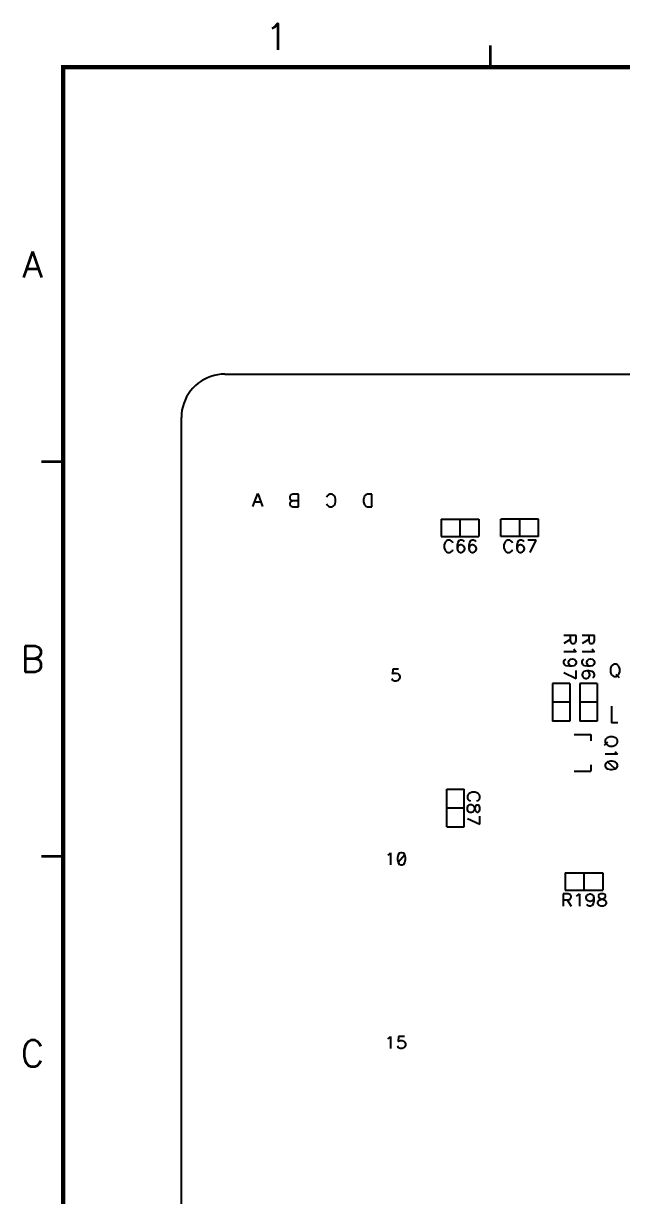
# Model space of a CAD drawing. Extents: x 295 to 953, y 10 to 290.
# Drawn here: x 487.4 to 555.7, y 156.3 to 290 of the extents above; entities that cross this region are included whole.
import ezdxf
from ezdxf.enums import TextEntityAlignment as Align

# ---------------------------------------------------------------- set-up
doc = ezdxf.new("R2010")
doc.units = 0
doc.header["$LTSCALE"] = 5
doc.header["$MEASUREMENT"] = 0
doc.layers.get('0').update_dxf_attribs({"linetype": 'CONTINUOUS', "lineweight": 25})
for name, color, linetype in [('DV-INT-A3_BSK', 2, 'CONTINUOUS'), ('문자', 4, 'CONTINUOUS'), ('테두리', 3, 'CONTINUOUS')]:
    doc.layers.add(name, color=color, linetype=linetype)
doc.styles.get("Standard").update_dxf_attribs({"font": 'simplex.shx'})

# ---------------------------------------------------------------- blocks, each defined once
blk = doc.blocks.new('C')
blk.add_line((15, 285), (15, 285))
at = {"layer": '테두리'}
for points, const_width in [([(63.75, 287.5), (63.75, 285)], 0.3), ([(15, 285), (15, 15), (405, 15), (405, 285), (15, 285)], 0.5), ([(12.5, 240), (15, 240)], 0.3), ([(12.5, 195), (15, 195)], 0.3)]:
    blk.add_lwpolyline(points, dxfattribs=dict(at, const_width=const_width))
at = {"layer": '문자'}
for s, p in [('1', (39.38, 288.5)), ('A', (11.5, 262.5)), ('B', (11.5, 217.5)), ('C', (11.5, 172.5))]:
    blk.add_text(s, height=3, dxfattribs=at).set_placement(p, align=Align.MIDDLE)

msp = doc.modelspace()

# ---------------------------------------------------------------- linework, layer by layer
at = {"layer": 'DV-INT-A3_BSK', "color": 7}
for p, q in [((507.39, 248.96), (507.07, 248.69)), ((507.72, 249.19), (507.39, 248.96)), ((508.07, 249.4), (507.72, 249.19)), ((508.44, 249.58), (508.07, 249.4)), ((508.82, 249.74), (508.44, 249.58)), ((509.21, 249.85), (508.82, 249.74)), ((509.61, 249.93), (509.21, 249.85)), ((510.02, 249.99), (509.61, 249.93)), ((510.43, 250), (510.02, 249.99)), ((510.43, 250), (863.53, 250)), ((506.07, 247.41), (505.89, 247.04)), ((506.28, 247.76), (506.07, 247.41)), ((506.52, 248.09), (506.28, 247.76)), ((506.79, 248.4), (506.52, 248.09)), ((507.07, 248.69), (506.79, 248.4)), ((505.63, 246.27), (505.54, 245.87)), ((505.75, 246.66), (505.63, 246.27)), ((505.89, 247.04), (505.75, 246.66)), ((505.49, 245.46), (505.48, 245.05)), ((505.48, 89.95), (505.48, 245.05)), ((505.54, 245.87), (505.49, 245.46)), ((513.63, 234.91), (514.19, 236.37)), ((514.53, 235.4), (513.84, 235.4)), ((514.19, 236.37), (514.74, 234.91)), ((517.93, 236.17), (517.86, 236.03)), ((517.86, 236.03), (517.86, 235.82)), ((517.86, 235.82), (517.93, 235.68)), ((517.93, 235.41), (517.86, 235.27)), ((518, 236.23), (517.93, 236.17)), ((517.93, 235.68), (518, 235.62)), ((518, 235.48), (517.93, 235.41)), ((518.21, 236.3), (518, 236.23)), ((518, 235.62), (518.21, 235.54)), ((518.21, 235.54), (518, 235.48)), ((518.83, 236.3), (518.21, 236.3)), ((518.83, 235.54), (518.21, 235.54)), ((518.83, 234.86), (518.83, 236.3)), ((522.12, 236.1), (522.05, 235.96)), ((522.26, 236.23), (522.12, 236.1)), ((522.4, 236.3), (522.26, 236.23)), ((522.67, 236.3), (522.4, 236.3)), ((522.81, 236.23), (522.67, 236.3)), ((522.95, 236.1), (522.81, 236.23)), ((523.02, 235.96), (522.95, 236.1)), ((523.08, 235.75), (523.02, 235.96)), ((523.02, 235.2), (523.08, 235.41)), ((523.08, 235.41), (523.08, 235.75)), ((526.32, 235.96), (526.24, 235.75)), ((526.24, 235.75), (526.24, 235.41)), ((526.24, 235.41), (526.32, 235.2)), ((526.38, 236.1), (526.32, 235.96)), ((526.52, 236.23), (526.38, 236.1)), ((526.73, 236.3), (526.52, 236.23)), ((527.21, 236.3), (526.73, 236.3)), ((527.21, 234.86), (527.21, 236.3)), ((517.86, 235.27), (517.86, 235.13)), ((517.86, 235.13), (517.93, 235)), ((517.93, 235), (518, 234.93)), ((518, 234.93), (518.21, 234.86)), ((518.21, 234.86), (518.83, 234.86)), ((522.05, 235.2), (522.12, 235.07)), ((522.12, 235.07), (522.26, 234.93)), ((522.26, 234.93), (522.4, 234.86)), ((522.4, 234.86), (522.67, 234.86)), ((522.67, 234.86), (522.81, 234.93)), ((522.81, 234.93), (522.95, 235.07)), ((522.95, 235.07), (523.02, 235.2)), ((526.32, 235.2), (526.38, 235.07)), ((526.38, 235.07), (526.52, 234.93)), ((526.52, 234.93), (526.73, 234.86)), ((526.73, 234.86), (527.21, 234.86)), ((535.13, 233.45), (539.42, 233.45)), ((535.13, 233.45), (535.13, 231.47)), ((537.27, 233.45), (537.27, 231.47)), ((539.42, 233.45), (539.42, 231.47)), ((546.23, 233.45), (541.94, 233.45)), ((541.94, 231.47), (541.94, 233.45)), ((544.09, 231.47), (544.09, 233.45)), ((546.23, 231.47), (546.23, 233.45)), ((535.13, 231.47), (539.42, 231.47)), ((546.23, 231.47), (541.94, 231.47)), ((535.54, 230.72), (535.48, 230.52)), ((535.48, 230.52), (535.48, 230.19)), ((535.48, 230.19), (535.54, 229.99)), ((535.61, 230.85), (535.54, 230.72)), ((535.54, 229.99), (535.61, 229.85)), ((535.74, 230.99), (535.61, 230.85)), ((535.87, 231.05), (535.74, 230.99)), ((536.14, 231.05), (535.87, 231.05)), ((536.27, 230.99), (536.14, 231.05)), ((536.41, 230.85), (536.27, 230.99)), ((536.47, 230.72), (536.41, 230.85)), ((536.41, 229.85), (536.47, 229.99)), ((537.01, 230.79), (536.94, 230.45)), ((536.94, 230.45), (536.94, 230.12)), ((537.01, 230.32), (536.94, 230.12)), ((536.94, 230.12), (537.01, 229.85)), ((537.14, 230.99), (537.01, 230.79)), ((537.14, 230.45), (537.01, 230.32)), ((537.34, 231.05), (537.14, 230.99)), ((537.34, 230.52), (537.14, 230.45)), ((537.47, 231.05), (537.34, 231.05)), ((537.4, 230.52), (537.34, 230.52)), ((537.61, 230.45), (537.4, 230.52)), ((537.67, 230.99), (537.47, 231.05)), ((537.74, 230.32), (537.61, 230.45)), ((537.74, 230.85), (537.67, 230.99)), ((537.81, 230.12), (537.74, 230.32)), ((537.74, 229.85), (537.81, 230.05)), ((537.81, 230.05), (537.81, 230.12)), ((538.34, 230.79), (538.27, 230.45)), ((538.27, 230.45), (538.27, 230.12)), ((538.34, 230.32), (538.27, 230.12)), ((538.27, 230.12), (538.34, 229.85)), ((538.47, 230.99), (538.34, 230.79)), ((538.47, 230.45), (538.34, 230.32)), ((538.67, 231.05), (538.47, 230.99)), ((538.67, 230.52), (538.47, 230.45)), ((538.8, 231.05), (538.67, 231.05)), ((538.74, 230.52), (538.67, 230.52)), ((538.94, 230.45), (538.74, 230.52)), ((539.01, 230.99), (538.8, 231.05)), ((539.07, 230.32), (538.94, 230.45)), ((539.07, 230.85), (539.01, 230.99)), ((539.14, 230.12), (539.07, 230.32)), ((539.07, 229.85), (539.14, 230.05)), ((539.14, 230.05), (539.14, 230.12)), ((542.35, 230.72), (542.29, 230.52)), ((542.29, 230.52), (542.29, 230.19)), ((542.29, 230.19), (542.35, 229.99)), ((542.42, 230.85), (542.35, 230.72)), ((542.35, 229.99), (542.42, 229.85)), ((542.55, 230.99), (542.42, 230.85)), ((542.69, 231.05), (542.55, 230.99)), ((542.95, 231.05), (542.69, 231.05)), ((543.08, 230.99), (542.95, 231.05)), ((543.22, 230.85), (543.08, 230.99)), ((543.28, 230.72), (543.22, 230.85)), ((543.22, 229.85), (543.28, 229.99)), ((543.82, 230.79), (543.75, 230.45)), ((543.75, 230.45), (543.75, 230.12)), ((543.82, 230.32), (543.75, 230.12)), ((543.75, 230.12), (543.82, 229.85)), ((543.95, 230.99), (543.82, 230.79)), ((543.95, 230.45), (543.82, 230.32)), ((544.15, 231.05), (543.95, 230.99)), ((544.15, 230.52), (543.95, 230.45)), ((544.28, 231.05), (544.15, 231.05)), ((544.21, 230.52), (544.15, 230.52)), ((544.42, 230.45), (544.21, 230.52)), ((544.48, 230.99), (544.28, 231.05)), ((544.55, 230.32), (544.42, 230.45)), ((544.55, 230.85), (544.48, 230.99)), ((544.62, 230.12), (544.55, 230.32)), ((544.55, 229.85), (544.62, 230.05)), ((544.62, 230.05), (544.62, 230.12)), ((545.95, 231.05), (545.02, 231.05)), ((545.28, 229.65), (545.95, 231.05)), ((535.61, 229.85), (535.74, 229.72)), ((535.74, 229.72), (535.87, 229.65)), ((535.87, 229.65), (536.14, 229.65)), ((536.14, 229.65), (536.27, 229.72)), ((536.27, 229.72), (536.41, 229.85)), ((537.01, 229.85), (537.14, 229.72)), ((537.14, 229.72), (537.34, 229.65)), ((537.34, 229.65), (537.4, 229.65)), ((537.4, 229.65), (537.61, 229.72)), ((537.61, 229.72), (537.74, 229.85)), ((538.34, 229.85), (538.47, 229.72)), ((538.47, 229.72), (538.67, 229.65)), ((538.67, 229.65), (538.74, 229.65)), ((538.74, 229.65), (538.94, 229.72)), ((538.94, 229.72), (539.07, 229.85)), ((542.42, 229.85), (542.55, 229.72)), ((542.55, 229.72), (542.69, 229.65)), ((542.69, 229.65), (542.95, 229.65)), ((542.95, 229.65), (543.08, 229.72)), ((543.08, 229.72), (543.22, 229.85)), ((543.82, 229.85), (543.95, 229.72)), ((543.95, 229.72), (544.15, 229.65)), ((544.15, 229.65), (544.21, 229.65)), ((544.21, 229.65), (544.42, 229.72)), ((544.42, 229.72), (544.55, 229.85)), ((550.52, 220.18), (549.13, 220.18)), ((549.86, 219.72), (549.13, 219.25)), ((549.86, 220.18), (549.86, 219.59)), ((549.86, 219.59), (549.93, 219.38)), ((549.93, 219.38), (549.99, 219.32)), ((549.99, 219.32), (550.12, 219.25)), ((550.26, 219.25), (550.39, 219.32)), ((550.39, 219.32), (550.46, 219.38)), ((550.46, 219.38), (550.52, 219.59)), ((550.52, 219.59), (550.52, 220.18)), ((552.62, 220.18), (551.23, 220.18)), ((551.96, 219.72), (551.23, 219.25)), ((551.96, 220.18), (551.96, 219.59)), ((551.96, 219.59), (552.02, 219.38)), ((552.02, 219.38), (552.09, 219.32)), ((552.09, 219.32), (552.22, 219.25)), ((552.35, 219.25), (552.49, 219.32)), ((552.49, 219.32), (552.55, 219.38)), ((552.55, 219.38), (552.62, 219.59)), ((552.62, 219.59), (552.62, 220.18)), ((550.52, 218.32), (549.13, 218.32)), ((550.12, 219.25), (550.26, 219.25)), ((550.26, 218.66), (550.33, 218.53)), ((550.33, 218.53), (550.52, 218.32)), ((552.62, 218.32), (551.23, 218.32)), ((552.22, 219.25), (552.35, 219.25)), ((552.35, 218.66), (552.42, 218.53)), ((552.42, 218.53), (552.62, 218.32)), ((549.13, 217.2), (549.2, 217.4)), ((549.13, 217.06), (549.13, 217.2)), ((549.2, 216.87), (549.13, 217.06)), ((549.2, 217.4), (549.33, 217.46)), ((549.4, 216.73), (549.2, 216.87)), ((549.73, 216.67), (549.4, 216.73)), ((549.66, 217.13), (549.73, 217.33)), ((549.66, 217.06), (549.66, 217.13)), ((549.73, 216.87), (549.66, 217.06)), ((549.73, 217.33), (549.86, 217.46)), ((549.86, 216.73), (549.73, 216.87)), ((550.06, 216.67), (549.73, 216.67)), ((549.86, 217.46), (550.06, 217.53)), ((550.06, 216.67), (549.86, 216.73)), ((550.06, 217.53), (550.12, 217.53)), ((550.33, 216.73), (550.06, 216.67)), ((550.12, 217.53), (550.33, 217.46)), ((550.33, 217.46), (550.46, 217.33)), ((550.46, 216.87), (550.33, 216.73)), ((550.46, 217.33), (550.52, 217.13)), ((550.52, 217.06), (550.46, 216.87)), ((550.52, 217.13), (550.52, 217.06)), ((551.23, 217.2), (551.29, 217.4)), ((551.23, 217.06), (551.23, 217.2)), ((551.29, 216.87), (551.23, 217.06)), ((551.29, 217.4), (551.42, 217.46)), ((551.49, 216.73), (551.29, 216.87)), ((551.82, 216.67), (551.49, 216.73)), ((551.76, 217.13), (551.82, 217.33)), ((551.76, 217.06), (551.76, 217.13)), ((551.82, 216.87), (551.76, 217.06)), ((551.82, 217.33), (551.96, 217.46)), ((551.96, 216.73), (551.82, 216.87)), ((552.15, 216.67), (551.82, 216.67)), ((551.96, 217.46), (552.15, 217.53)), ((552.15, 216.67), (551.96, 216.73)), ((552.15, 217.53), (552.22, 217.53)), ((552.42, 216.73), (552.15, 216.67)), ((552.22, 217.53), (552.42, 217.46)), ((552.42, 217.46), (552.55, 217.33)), ((552.55, 216.87), (552.42, 216.73)), ((552.55, 217.33), (552.62, 217.13)), ((552.62, 217.06), (552.55, 216.87)), ((552.62, 217.13), (552.62, 217.06)), ((554.57, 216.72), (554.5, 216.58)), ((554.7, 216.85), (554.57, 216.72)), ((554.83, 216.92), (554.7, 216.85)), ((555.1, 216.92), (554.83, 216.92)), ((555.24, 216.85), (555.1, 216.92)), ((555.37, 216.72), (555.24, 216.85)), ((555.44, 216.58), (555.37, 216.72)), ((529.61, 216.35), (529.55, 215.76)), ((529.55, 215.76), (529.61, 215.83)), ((530.27, 216.35), (529.61, 216.35)), ((529.61, 215.83), (529.81, 215.89)), ((529.81, 215.89), (530, 215.89)), ((530, 215.89), (530.2, 215.83)), ((530.2, 215.83), (530.33, 215.7)), ((530.33, 215.7), (530.4, 215.5)), ((530.4, 215.37), (530.33, 215.18)), ((530.4, 215.5), (530.4, 215.37)), ((549.13, 215.94), (550.52, 215.27)), ((550.52, 215.27), (550.52, 216.2)), ((551.29, 215.94), (551.23, 215.74)), ((551.23, 215.74), (551.23, 215.67)), ((551.23, 215.67), (551.29, 215.47)), ((551.42, 216.07), (551.29, 215.94)), ((551.29, 215.47), (551.42, 215.34)), ((551.69, 216.14), (551.42, 216.07)), ((551.42, 215.34), (551.62, 215.27)), ((552.02, 216.14), (551.69, 216.14)), ((551.89, 216.07), (551.69, 216.14)), ((551.69, 215.27), (551.89, 215.34)), ((552.02, 215.94), (551.89, 216.07)), ((551.89, 215.34), (552.02, 215.47)), ((552.35, 216.07), (552.02, 216.14)), ((552.09, 215.74), (552.02, 215.94)), ((552.02, 215.47), (552.09, 215.67)), ((552.09, 215.67), (552.09, 215.74)), ((552.55, 215.94), (552.35, 216.07)), ((552.42, 215.34), (552.55, 215.41)), ((552.62, 215.74), (552.55, 215.94)), ((552.55, 215.41), (552.62, 215.6)), ((552.62, 215.6), (552.62, 215.74)), ((554.5, 216.58), (554.43, 216.38)), ((554.43, 216.38), (554.43, 216.05)), ((554.43, 216.05), (554.5, 215.85)), ((554.5, 215.85), (554.57, 215.71)), ((554.57, 215.71), (554.7, 215.58)), ((554.7, 215.58), (554.83, 215.51)), ((554.83, 215.51), (555.1, 215.51)), ((555.04, 215.78), (555.44, 215.38)), ((555.1, 215.51), (555.24, 215.58)), ((555.24, 215.58), (555.37, 215.71)), ((555.37, 215.71), (555.44, 215.85)), ((555.51, 216.38), (555.44, 216.58)), ((555.44, 215.85), (555.51, 216.05)), ((555.51, 216.05), (555.51, 216.38)), ((529.55, 215.11), (529.48, 215.24)), ((529.61, 215.04), (529.55, 215.11)), ((529.81, 214.98), (529.61, 215.04)), ((530, 214.98), (529.81, 214.98)), ((530.2, 215.04), (530, 214.98)), ((530.33, 215.18), (530.2, 215.04)), ((547.81, 214.7), (547.81, 210.41)), ((549.79, 214.7), (547.81, 214.7)), ((549.79, 214.7), (549.79, 210.41)), ((550.95, 214.7), (550.95, 210.41)), ((552.93, 214.7), (550.95, 214.7)), ((551.62, 215.27), (551.69, 215.27)), ((552.93, 214.7), (552.93, 210.41)), ((549.79, 212.56), (547.81, 212.56)), ((552.93, 212.56), (550.95, 212.56)), ((554.55, 212.11), (554.55, 210.21)), ((549.79, 210.41), (547.81, 210.41)), ((552.93, 210.41), (550.95, 210.41)), ((555.3, 210.21), (554.55, 210.21)), ((550.29, 208.89), (552.19, 208.89)), ((552.19, 208.89), (552.19, 208.15)), ((554.38, 208.62), (554.18, 208.55)), ((554.71, 208.62), (554.38, 208.62)), ((554.91, 208.55), (554.71, 208.62)), ((554.11, 208.02), (553.72, 207.62)), ((553.91, 208.36), (553.85, 208.22)), ((553.85, 208.22), (553.85, 207.96)), ((553.85, 207.96), (553.91, 207.83)), ((554.05, 208.49), (553.91, 208.36)), ((553.91, 207.83), (554.05, 207.69)), ((554.18, 208.55), (554.05, 208.49)), ((554.05, 207.69), (554.18, 207.62)), ((554.18, 207.62), (554.38, 207.56)), ((554.38, 207.56), (554.71, 207.56)), ((554.71, 207.56), (554.91, 207.62)), ((555.04, 208.49), (554.91, 208.55)), ((554.91, 207.62), (555.04, 207.69)), ((555.18, 208.36), (555.04, 208.49)), ((555.04, 207.69), (555.18, 207.83)), ((555.25, 208.22), (555.18, 208.36)), ((555.18, 207.83), (555.25, 207.96)), ((555.25, 207.96), (555.25, 208.22)), ((555.25, 206.63), (553.85, 206.63)), ((554.98, 206.96), (555.04, 206.82)), ((555.04, 206.82), (555.25, 206.63)), ((550.29, 204.69), (552.19, 204.69)), ((552.19, 205.43), (552.19, 204.69)), ((553.91, 205.63), (553.85, 205.43)), ((553.85, 205.43), (553.85, 205.29)), ((553.85, 205.29), (553.91, 205.1)), ((554.11, 205.76), (553.91, 205.63)), ((553.91, 205.1), (554.11, 204.96)), ((554.45, 205.83), (554.11, 205.76)), ((554.98, 204.96), (554.11, 205.76)), ((554.11, 204.96), (554.45, 204.9)), ((554.65, 205.83), (554.45, 205.83)), ((554.45, 204.9), (554.65, 204.9)), ((554.98, 205.76), (554.65, 205.83)), ((554.65, 204.9), (554.98, 204.96)), ((555.18, 205.63), (554.98, 205.76)), ((554.98, 204.96), (555.18, 205.1)), ((555.25, 205.43), (555.18, 205.63)), ((555.18, 205.1), (555.25, 205.29)), ((555.25, 205.29), (555.25, 205.43)), ((535.76, 198.36), (535.76, 202.65)), ((535.76, 202.65), (537.74, 202.65)), ((537.74, 198.36), (537.74, 202.65)), ((538.2, 202.04), (538.13, 201.9)), ((538.13, 201.9), (538.13, 201.64)), ((538.33, 202.17), (538.2, 202.04)), ((538.46, 202.24), (538.33, 202.17)), ((538.67, 202.3), (538.46, 202.24)), ((539, 202.3), (538.67, 202.3)), ((539.2, 202.24), (539, 202.3)), ((539.33, 202.17), (539.2, 202.24)), ((539.46, 202.04), (539.33, 202.17)), ((539.53, 201.9), (539.46, 202.04)), ((539.53, 201.64), (539.53, 201.9)), ((538.13, 201.64), (538.2, 201.51)), ((538.13, 200.57), (538.2, 200.77)), ((538.13, 200.31), (538.13, 200.57)), ((538.2, 201.51), (538.33, 201.37)), ((538.2, 200.77), (538.26, 200.84)), ((538.26, 200.84), (538.4, 200.91)), ((538.33, 201.37), (538.46, 201.3)), ((538.4, 200.91), (538.6, 200.91)), ((538.6, 200.91), (538.73, 200.84)), ((538.73, 200.84), (538.86, 200.71)), ((538.86, 200.71), (538.93, 200.51)), ((539, 200.64), (538.93, 200.37)), ((539.06, 200.77), (539, 200.64)), ((539.2, 200.84), (539.06, 200.77)), ((539.2, 201.3), (539.33, 201.37)), ((539.33, 200.84), (539.2, 200.84)), ((539.33, 201.37), (539.46, 201.51)), ((539.46, 200.77), (539.33, 200.84)), ((539.46, 201.51), (539.53, 201.64)), ((539.53, 200.57), (539.46, 200.77)), ((539.53, 200.31), (539.53, 200.57)), ((535.76, 200.51), (537.74, 200.51)), ((538.2, 200.11), (538.13, 200.31)), ((538.13, 199.31), (539.53, 198.64)), ((538.26, 200.04), (538.2, 200.11)), ((538.4, 199.97), (538.26, 200.04)), ((538.6, 199.97), (538.4, 199.97)), ((538.73, 200.04), (538.6, 199.97)), ((538.86, 200.17), (538.73, 200.04)), ((538.93, 200.37), (538.86, 200.17)), ((538.93, 200.51), (539, 200.24)), ((539, 200.24), (539.06, 200.11)), ((539.06, 200.11), (539.2, 200.04)), ((539.2, 200.04), (539.33, 200.04)), ((539.33, 200.04), (539.46, 200.11)), ((539.46, 200.11), (539.53, 200.31)), ((539.53, 198.64), (539.53, 199.57)), ((535.76, 198.36), (537.74, 198.36)), ((529.15, 195.2), (529.35, 195.4)), ((529.35, 195.4), (529.35, 194.02)), ((530.33, 195.33), (530.2, 195.14)), ((530.53, 195.4), (530.33, 195.33)), ((530.66, 195.4), (530.53, 195.4)), ((530.85, 195.33), (530.66, 195.4)), ((530.99, 195.14), (530.85, 195.33)), ((529.02, 195.14), (529.15, 195.2)), ((530.2, 195.14), (530.13, 194.81)), ((530.13, 194.81), (530.13, 194.61)), ((530.13, 194.61), (530.2, 194.28)), ((530.99, 195.14), (530.2, 194.28)), ((530.2, 194.28), (530.33, 194.09)), ((530.33, 194.09), (530.53, 194.02)), ((530.53, 194.02), (530.66, 194.02)), ((530.66, 194.02), (530.85, 194.09)), ((530.85, 194.09), (530.99, 194.28)), ((531.05, 194.81), (530.99, 195.14)), ((530.99, 194.28), (531.05, 194.61)), ((531.05, 194.61), (531.05, 194.81)), ((549.27, 193.12), (553.56, 193.12)), ((549.27, 193.12), (549.27, 191.13)), ((551.42, 193.12), (551.42, 191.13)), ((553.56, 193.12), (553.56, 191.13)), ((549.63, 190.71), (549.03, 190.71)), ((549.03, 190.71), (549.03, 189.31)), ((549.03, 190.04), (549.63, 190.04)), ((549.27, 191.13), (553.56, 191.13)), ((549.5, 190.04), (549.96, 189.31)), ((549.83, 190.64), (549.63, 190.71)), ((549.63, 190.04), (549.83, 190.11)), ((549.89, 190.58), (549.83, 190.64)), ((549.83, 190.11), (549.89, 190.18)), ((549.96, 190.44), (549.89, 190.58)), ((549.89, 190.18), (549.96, 190.31)), ((549.96, 190.31), (549.96, 190.44)), ((550.56, 190.44), (550.69, 190.51)), ((550.69, 190.51), (550.89, 190.71)), ((550.89, 190.71), (550.89, 189.31)), ((551.68, 190.31), (551.75, 190.51)), ((551.68, 190.24), (551.68, 190.31)), ((551.75, 190.04), (551.68, 190.24)), ((551.75, 190.51), (551.88, 190.64)), ((551.88, 189.91), (551.75, 190.04)), ((551.88, 190.64), (552.08, 190.71)), ((552.08, 189.85), (551.88, 189.91)), ((552.08, 190.71), (552.15, 190.71)), ((552.15, 190.71), (552.35, 190.64)), ((552.35, 189.91), (552.15, 189.85)), ((552.35, 190.64), (552.48, 190.51)), ((552.48, 190.04), (552.35, 189.91)), ((552.48, 190.51), (552.54, 190.24)), ((552.54, 190.24), (552.48, 190.04)), ((552.54, 189.91), (552.48, 189.58)), ((552.54, 190.24), (552.54, 189.91)), ((553.01, 189.78), (553.07, 189.91)), ((553.14, 190.64), (553.07, 190.51)), ((553.07, 190.51), (553.07, 190.37)), ((553.07, 190.37), (553.14, 190.24)), ((553.07, 189.91), (553.21, 190.04)), ((553.34, 190.71), (553.14, 190.64)), ((553.14, 190.24), (553.27, 190.18)), ((553.21, 190.04), (553.41, 190.11)), ((553.27, 190.18), (553.54, 190.11)), ((553.61, 190.71), (553.34, 190.71)), ((553.41, 190.11), (553.67, 190.18)), ((553.54, 190.11), (553.74, 190.04)), ((553.8, 190.64), (553.61, 190.71)), ((553.67, 190.18), (553.8, 190.24)), ((553.74, 190.04), (553.87, 189.91)), ((553.87, 190.51), (553.8, 190.64)), ((553.8, 190.24), (553.87, 190.37)), ((553.87, 190.37), (553.87, 190.51)), ((553.87, 189.91), (553.94, 189.78)), ((551.81, 189.38), (551.75, 189.51)), ((552.01, 189.31), (551.81, 189.38)), ((552.15, 189.31), (552.01, 189.31)), ((552.15, 189.85), (552.08, 189.85)), ((552.35, 189.38), (552.15, 189.31)), ((552.48, 189.58), (552.35, 189.38)), ((553.01, 189.58), (553.01, 189.78)), ((553.07, 189.45), (553.01, 189.58)), ((553.14, 189.38), (553.07, 189.45)), ((553.34, 189.31), (553.14, 189.38)), ((553.61, 189.31), (553.34, 189.31)), ((553.8, 189.38), (553.61, 189.31)), ((553.87, 189.45), (553.8, 189.38)), ((553.94, 189.58), (553.87, 189.45)), ((553.94, 189.78), (553.94, 189.58)), ((529.02, 174.18), (529.15, 174.25)), ((529.15, 174.25), (529.35, 174.44)), ((529.35, 174.44), (529.35, 173.07)), ((530.27, 174.44), (530.2, 173.85)), ((530.2, 173.85), (530.27, 173.92)), ((530.92, 174.44), (530.27, 174.44)), ((530.27, 173.92), (530.46, 173.98)), ((530.46, 173.98), (530.66, 173.98)), ((530.66, 173.98), (530.85, 173.92)), ((530.85, 173.92), (530.99, 173.79)), ((530.2, 173.2), (530.13, 173.33)), ((530.27, 173.13), (530.2, 173.2)), ((530.46, 173.07), (530.27, 173.13)), ((530.66, 173.07), (530.46, 173.07)), ((530.85, 173.13), (530.66, 173.07)), ((530.99, 173.27), (530.85, 173.13)), ((530.99, 173.79), (531.05, 173.59)), ((531.05, 173.46), (530.99, 173.27)), ((531.05, 173.59), (531.05, 173.46))]:
    msp.add_line(p, q, dxfattribs=at)

# ---------------------------------------------------------------- block references
msp.add_blockref('C', (476.98, 0))

doc.saveas('drawing.dxf')
